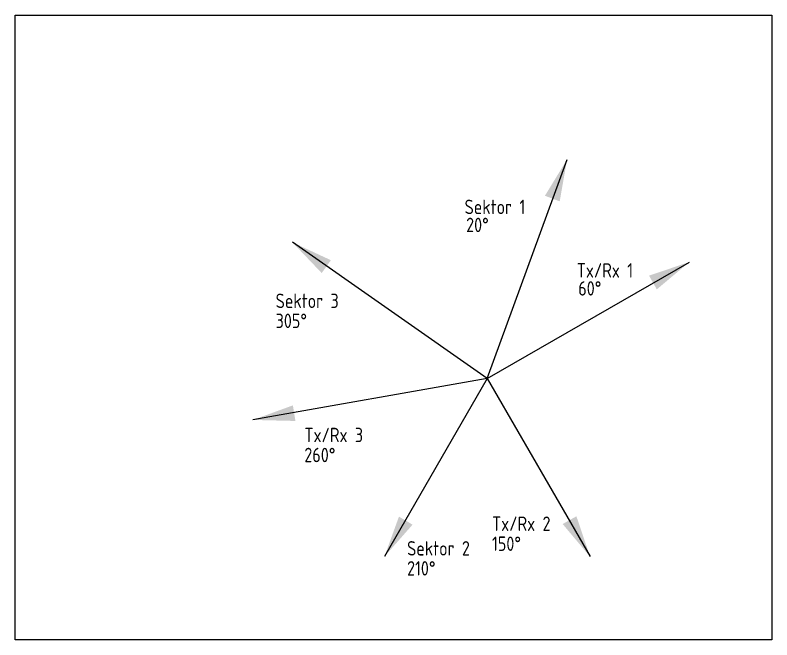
# Model space of a CAD drawing. Header units: millimetres. Extents: x -139278 to 641613, y -260926 to 217780.
# Drawn here: x 210326 to 243085, y -114425 to -87362 of the extents above; entities that cross this region are included whole.
import ezdxf
from ezdxf.enums import TextEntityAlignment as Align

# ---------------------------------------------------------------- set-up
doc = ezdxf.new("R2010")
doc.units = ezdxf.units.MM
doc.layers.add('00_Lageplan', color=7, linetype='Continuous', lineweight=25)
doc.layers.add('10_30_Sektorantenne_MHA', color=21, linetype='Continuous', lineweight=25)
doc.styles.add('ISOCP', font='ISOCP', dxfattribs={"width": 0.9})
picture_1 = doc.add_image_def('image1.jpg', size_in_pixel=(1501, 1240))

msp = doc.modelspace()

# ---------------------------------------------------------------- linework, layer by layer
for q in [(239513.857, -98057.591), (220620.19, -104898.112), (235212.999, -110816.148)]:
    msp.add_line((230763.596, -103109.556), q)
for points in [[(237769.067, -98646.231), (239513.857, -98057.591), (238104.269, -99242.434)], [(222461.084, -104941.724), (220620.19, -104898.112), (222350.01, -104266.832)], [(234624.358, -109071.358), (235212.999, -110816.148), (234028.156, -109406.56)]]:
    msp.add_solid(points)
at = {"layer": '10_30_Sektorantenne_MHA'}
for q in [(234219.344, -93614.967), (222326.425, -97201.785), (226314.193, -110816.148)]:
    msp.add_line((230763.596, -103109.556), q, dxfattribs=at)
for points in [[(233261.128, -95187.421), (234219.344, -93614.967), (233901.139, -95428.675)], [(223597.295, -98534.332), (222326.425, -97201.785), (223995.975, -97978.569)], [(227530.905, -109433.975), (226314.193, -110816.148), (226942.51, -109085.25)]]:
    msp.add_solid(points, dxfattribs=at)

# ---------------------------------------------------------------- texts
at = {"style": 'ISOCP', "width": 0.9}
for s, p in [('Tx/Rx 1', (234636.614, -98918.523)), ('60°', (234703.822, -99699.448)), ('Tx/Rx 3', (222846.532, -106049.121)), ('260°', (222846.532, -106915.782)), ('Tx/Rx 2', (230970.334, -109892.139)), ('150°', (230970.334, -110758.8))]:
    msp.add_text(s, height=625, dxfattribs=at).set_placement(p, align=Align.BOTTOM_LEFT)
at = {"layer": '10_30_Sektorantenne_MHA', "style": 'ISOCP', "width": 0.9}
for s, p in [('Sektor 1', (229782.584, -96169.491)), ('20°', (229849.792, -96950.417)), ('Sektor 3', (221603.726, -100238.69)), ('305°', (221603.726, -101105.351)), ('Sektor 2', (227293.372, -110959.879)), ('210°', (227293.372, -111826.539))]:
    msp.add_text(s, height=625, dxfattribs=at).set_placement(p, align=Align.BOTTOM_LEFT)

# ---------------------------------------------------------------- pictures from other files: only their frames are drawn
at = {"layer": '00_Lageplan'}
image = msp.add_image(picture_1, insert=(210326.493, -114424.828), size_in_units=(32758.694, 27062.479), dxfattribs=at)
image.dxf.flags = 7

doc.saveas('drawing.dxf')
